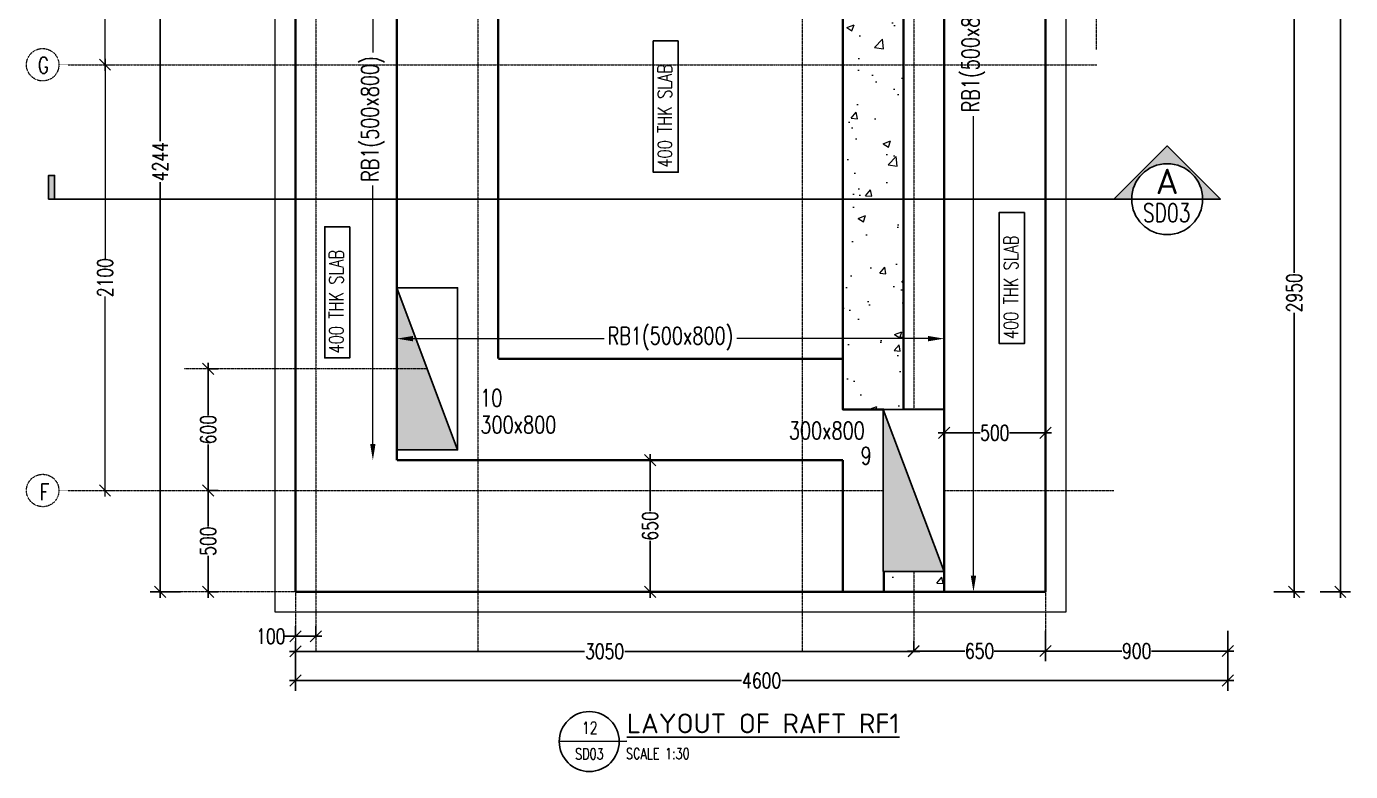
# Model space of a CAD drawing. Header units: millimetres. Extents: x -226110 to 125224, y -84 to 62581.
# Drawn here: x 67649 to 74182, y 12187 to 15862 of the extents above; entities that cross this region are included whole.
import ezdxf
from ezdxf.enums import TextEntityAlignment as Align

# ---------------------------------------------------------------- set-up
doc = ezdxf.new("R2010")
doc.units = ezdxf.units.MM
doc.set_wipeout_variables(frame=1)
for name, pattern in [('CENTER', [2, 1.25, -0.25, 0.25, -0.25]), ('CENTER2', [28.575, 19.05, -3.175, 3.175, -3.175]), ('DASHED2', [9.525, 6.35, -3.175]), ('HIDDEN', [0.375, 0.25, -0.125]), ('HIDDEN2', [4.7625, 3.175, -1.5875])]:
    doc.linetypes.add(name, pattern=pattern)
for name, color, linetype, lineweight in [('Geo Col Size', 36, 'Continuous', 30), ('Geo GF11.12.23$0$Geo Col Hatch', 66, 'Continuous', 5), ('Geo GF11.12.23$0$Geo Column', 10, 'Continuous', 25), ('Geo-Beam', 9, 'HIDDEN2', 40), ('Geo-BEAM-NO', 208, 'Continuous', 20), ('Geo-COLUMN-NO', 3, 'Continuous', 30), ('Geo-Dim  Sec & Plan', 250, 'Continuous', 25), ('Geo-DIM-GRID', 144, 'CENTER2', 13), ('Geo-Footing', 22, 'Continuous', 40), ('Geo-Footing Name', 7, 'Continuous', 30), ('Geo-Footing Pcc L', 251, 'HIDDEN', 13), ('Geo-Grid L', 250, 'CENTER', 13), ('Geo-RCC-PATT-RAMP', 8, 'Continuous', 13), ('Geo-Retaining-W-L', 126, 'Continuous', 40), ('Geo-Sec Sml', 7, 'Continuous', 25), ('Geo-TEXT', 7, 'Continuous', 30)]:
    doc.layers.add(name, color=color, linetype=linetype, lineweight=lineweight)
doc.layers.add('GEO-TITTLE HEAD', color=206, linetype='Continuous')
doc.styles.add('Geo T Arial', font='arial.ttf', dxfattribs={"width": 0.75})
doc.styles.add('Geo Txt Narr', font='simplex8.shx')
doc.styles.add('ISCOPEUR', font='isocpeur.ttf')
doc.styles.add('simplex', font='simplex.shx', dxfattribs={"width": 0.75})
doc.styles.get("Standard").update_dxf_attribs({"font": 'arial.ttf'})
doc.dimstyles.new('Geo1-30 Dim 100', dxfattribs={"dimtxt": 75, "dimasz": 55, "dimexe": 50, "dimexo": 0.2, "dimgap": 0.1, "dimtad": 0, "dimdec": 0, "dimdsep": 46, "dimtxsty": 'simplex', "dimblk": 'OBLIQUE', "dimcen": 5, "dimdle": 30, "dimclrd": 252, "dimclre": 252, "dimclrt": 34, "dimadec": 0, "dimazin": 0, "dimtfac": 1, "dimtdec": 0, "dimtmove": 0, "dimatfit": 3, "dimfxl": 100, "dimfxlon": 1, "dimlwd": -1, "dimlwe": -1, "dimarcsym": 0})
doc.dimstyles.new('Geo1-50-beam name', dxfattribs={"dimtxt": 135, "dimasz": 130, "dimexe": 0.11, "dimexo": 0.2, "dimgap": 0.1, "dimtad": 0, "dimdec": 0, "dimdsep": 46, "dimtxsty": 'simplex', "dimcen": 5, "dimdle": 11, "dimse1": 1, "dimse2": 1, "dimclrd": 256, "dimclre": 251, "dimclrt": 7, "dimadec": 0, "dimazin": 0, "dimtfac": 1, "dimtdec": 0, "dimtmove": 0, "dimatfit": 3, "dimfxl": 1, "dimlwd": 15, "dimlwe": 9, "dimarcsym": 0})

# ---------------------------------------------------------------- blocks, each defined once
blk = doc.blocks.new('*U1254')
at = {"layer": 'Geo Col Size', "style": 'simplex', "width": 0.75}
blk.add_attdef('300X800', (278.4, -468.6), '', height=180, dxfattribs=at)
blk.add_wipeout([(150, 400), (150, -400), (-150, -400), (-150, 400)]).dxf.layer = 'Geo GF11.12.23$0$Geo Column'
at = {"layer": 'Geo GF11.12.23$0$Geo Col Hatch'}
h = blk.add_hatch(color=256, dxfattribs=at)
h.dxf.hatch_style = 1
h.paths.add_polyline_path([(-150, 400), (-150, -400), (150, -400)])
at = {"layer": 'Geo GF11.12.23$0$Geo Column'}
blk.add_line((-150, 400), (150, -400), dxfattribs=at)
blk.add_lwpolyline([(-150, 400), (-150, -400), (150, -400), (150, 400)], close=True, dxfattribs=at)
blk = doc.blocks.new('GEO TITLE HEAD NAME')
at = {"layer": 'GEO-TITTLE HEAD'}
blk.add_line((-11.2, -0.15), (-0.11, -0.09), dxfattribs=at)
blk.add_circle((-6.27, -0.15), 4.93, dxfattribs=at)
at = {"layer": 'Geo-Sec Sml', "lineweight": 18, "ltscale": 0.1, "style": 'Geo T Arial'}
blk.add_attdef('WALL_SECTION', text='', height=3, dxfattribs=at).set_placement((-6.38, 3.46), align=Align.MIDDLE)
at = {"layer": 'Geo-Sec Sml', "color": 84, "style": 'Geo Txt Narr'}
blk.add_attdef('DRAWING-REF', text='', height=2.5, dxfattribs=at).set_placement((-6.38, -2.37), align=Align.MIDDLE)
at = {"layer": 'Geo-TEXT', "style": 'Geo T Arial'}
blk.add_attdef('%%ULAYOUT', (-0.1, 1.21), '', height=4, dxfattribs=at)
at = {"layer": 'Geo-TEXT'}
blk.add_attdef('SCALE', (-0.24, -3.03), '', height=2, dxfattribs=at)
blk = doc.blocks.new('A$C08a1fd8b')
at = {"layer": 'Geo-Beam'}
for p, q in [((1400, 3850), (3950, 3850)), ((2050, 3350), (1671.3, 3350)), ((2050, 3350), (2050, 2450)), ((3950, 3350), (2550, 3350)), ((2550, 3350), (2550, 2450)), ((-150, -850), (-150, 2514.4)), ((563.6, 2450), (2050, 2450)), ((2550, 2450), (3950, 2450)), ((350, 1950), (350, -350)), ((350, 1950), (2050, 1950)), ((2050, 1950), (2050, -350)), ((2550, 1950), (3950, 1950)), ((2550, 1950), (2550, -1500)), ((2050, -350), (350, -350)), ((2050, -850), (-150, -850)), ((2050, -850), (2050, -1500))]:
    blk.add_line(p, q, dxfattribs=at)
for points in [[(-150, 2514.4), (1400, 3850)], [(563.6, 2450), (1671.3, 3350)]]:
    blk.add_lwpolyline(points, dxfattribs=at)
at = {"layer": 'Geo-Footing'}
blk.add_lwpolyline([(3050, -1500), (-650, -1500), (-650, 2743.6), (1214.3, 4350), (3950, 4350), (3950, 1450), (3050, 1450)], close=True, dxfattribs=at)
at = {"layer": 'Geo-Footing Pcc L', "linetype": 'DASHED2', "lineweight": 20, "ltscale": 0.3}
blk.add_lwpolyline([(3150, -1600), (-750, -1600), (-750, 2789.4), (1177.2, 4450), (4050, 4450), (4050, 1350), (3150, 1350)], close=True, dxfattribs=at)
blk = doc.blocks.new('*D1034')
at = {"layer": 'Geo-BEAM-NO', "linetype": 'Continuous', "lineweight": 15, "transparency": 16777216}
for p, q in [((69358.1, 17007.3), (69358.1, 15733)), ((69358.1, 13802.9), (69358.1, 15077.1))]:
    blk.add_line(p, q, dxfattribs=at)
at = {"layer": 'Geo-BEAM-NO', "transparency": 16777216}
for points in [[(69344.7, 17007.3), (69371.4, 17007.3), (69358.1, 17087.3)], [(69344.7, 13802.9), (69371.4, 13802.9), (69358.1, 13722.9)]]:
    blk.add_solid(points, dxfattribs=at)
at = {"layer": 'Geo-BEAM-NO', "color": 7, "transparency": 16777216, "insert": (69358.1, 15405.1), "char_height": 85, "attachment_point": 5, "rotation": 90, "style": 'simplex'}
blk.add_mtext('RB1(500x800)', dxfattribs=at)
blk = doc.blocks.new('*D1035')
at = {"layer": 'Geo-BEAM-NO', "linetype": 'Continuous', "lineweight": 15, "transparency": 16777216}
for p, q in [((72321.4, 18342.9), (72321.4, 16075.8)), ((72321.4, 13152.9), (72321.4, 15419.9))]:
    blk.add_line(p, q, dxfattribs=at)
at = {"layer": 'Geo-BEAM-NO', "transparency": 16777216}
for points in [[(72308.1, 18342.9), (72334.8, 18342.9), (72321.4, 18422.9)], [(72308.1, 13152.9), (72334.8, 13152.9), (72321.4, 13072.9)]]:
    blk.add_solid(points, dxfattribs=at)
at = {"layer": 'Geo-BEAM-NO', "color": 7, "transparency": 16777216, "insert": (72321.4, 15747.9), "char_height": 85, "attachment_point": 5, "rotation": 90, "style": 'simplex'}
blk.add_mtext('RB1(500x800)', dxfattribs=at)
blk = doc.blocks.new('*D1039')
at = {"layer": 'Geo-BEAM-NO', "linetype": 'Continuous', "lineweight": 15, "transparency": 16777216}
for p, q in [((69556.5, 14322), (70498.6, 14322)), ((72096.5, 14322), (71154.5, 14322))]:
    blk.add_line(p, q, dxfattribs=at)
at = {"layer": 'Geo-BEAM-NO', "transparency": 16777216}
for points in [[(69556.5, 14335.4), (69556.5, 14308.7), (69476.5, 14322)], [(72096.5, 14335.4), (72096.5, 14308.7), (72176.5, 14322)]]:
    blk.add_solid(points, dxfattribs=at)
at = {"layer": 'Geo-BEAM-NO', "color": 7, "transparency": 16777216, "insert": (70826.5, 14322), "char_height": 85, "attachment_point": 5, "style": 'simplex'}
blk.add_mtext('RB1(500x800)', dxfattribs=at)
blk = doc.blocks.new('_Oblique')
at = {"color": 0, "linetype": 'ByBlock', "lineweight": -2}
blk.add_line((-0.5, -0.5), (0.5, 0.5), dxfattribs=at)
blk = doc.blocks.new('*D1108')
at = {"layer": 'Geo-DIM-GRID', "color": 252, "linetype": 'Continuous', "transparency": 16777216}
for p, q in [((-1739.5, 2080), (-1739.5, 1647.4)), ((-1739.5, 1070), (-1739.5, 1502.6))]:
    blk.add_line(p, q, dxfattribs=at)
at = {"layer": 'Geo-DIM-GRID', "color": 252, "transparency": 16777216}
for p, q in [((-1739.5, 2050), (-1689.5, 2050)), ((-1739.5, 1100), (-1689.5, 1100))]:
    blk.add_line(p, q, dxfattribs=at)
at = {"layer": 'Geo-DIM-GRID', "color": 252, "transparency": 16777216, "xscale": 55, "yscale": 55, "zscale": 55}
for p, rotation in [((-1739.5, 2050), 90), ((-1739.5, 1100), 270)]:
    blk.add_blockref('_Oblique', p, dxfattribs=dict(at, rotation=rotation))
at = {"layer": 'Geo-DIM-GRID', "color": 34, "transparency": 16777216, "insert": (-1739.5, 1575), "char_height": 75, "attachment_point": 5, "rotation": 90, "style": 'simplex'}
blk.add_mtext('950', dxfattribs=at)
blk = doc.blocks.new('*D1109')
at = {"layer": 'Geo-DIM-GRID', "color": 252, "linetype": 'Continuous', "transparency": 16777216}
for p, q in [((-1739.5, 1130), (-1739.5, 143.9)), ((-1739.5, -1030), (-1739.5, -43.8))]:
    blk.add_line(p, q, dxfattribs=at)
at = {"layer": 'Geo-DIM-GRID', "color": 252, "transparency": 16777216}
for p, q in [((-1739.5, 1100), (-1689.5, 1100)), ((-1739.5, -1000), (-1689.5, -1000))]:
    blk.add_line(p, q, dxfattribs=at)
at = {"layer": 'Geo-DIM-GRID', "color": 252, "transparency": 16777216, "xscale": 55, "yscale": 55, "zscale": 55}
for p, rotation in [((-1739.5, 1100), 90), ((-1739.5, -1000), 270)]:
    blk.add_blockref('_Oblique', p, dxfattribs=dict(at, rotation=rotation))
at = {"layer": 'Geo-DIM-GRID', "color": 34, "transparency": 16777216, "insert": (-1739.5, 50), "char_height": 75, "attachment_point": 5, "rotation": 90, "style": 'simplex'}
blk.add_mtext('2100', dxfattribs=at)
blk = doc.blocks.new('*D1041')
at = {"layer": 'Geo-Dim  Sec & Plan', "color": 252, "linetype": 'Continuous', "transparency": 16777216}
for p, q in [((68545.4, 13602.9), (68545.4, 13395.3)), ((68545.4, 13042.9), (68545.4, 13250.4))]:
    blk.add_line(p, q, dxfattribs=at)
at = {"layer": 'Geo-Dim  Sec & Plan', "color": 252, "transparency": 16777216}
for p, q in [((68545.4, 13572.9), (68595.4, 13572.9)), ((68545.4, 13072.9), (68595.4, 13072.9))]:
    blk.add_line(p, q, dxfattribs=at)
at = {"layer": 'Geo-Dim  Sec & Plan', "color": 252, "transparency": 16777216, "xscale": 55, "yscale": 55, "zscale": 55}
for p, rotation in [((68545.4, 13572.9), 90), ((68545.4, 13072.9), 270)]:
    blk.add_blockref('_Oblique', p, dxfattribs=dict(at, rotation=rotation))
at = {"layer": 'Geo-Dim  Sec & Plan', "color": 34, "transparency": 16777216, "insert": (68545.4, 13322.9), "char_height": 75, "attachment_point": 5, "rotation": 90, "style": 'simplex'}
blk.add_mtext('500', dxfattribs=at)
blk = doc.blocks.new('*D1042')
at = {"layer": 'Geo-Dim  Sec & Plan', "color": 252, "transparency": 16777216}
for p, q in [((68976.5, 12853.8), (68976.5, 12903.8)), ((69076.5, 12853.8), (69076.5, 12903.8))]:
    blk.add_line(p, q, dxfattribs=at)
at = {"layer": 'Geo-Dim  Sec & Plan', "color": 252, "linetype": 'Continuous', "transparency": 16777216}
for p, q in [((68976.5, 12853.8), (68921.5, 12853.8)), ((69106.5, 12853.8), (68976.5, 12853.8))]:
    blk.add_line(p, q, dxfattribs=at)
at = {"layer": 'Geo-Dim  Sec & Plan', "color": 252, "transparency": 16777216, "xscale": 55, "yscale": 55, "zscale": 55, "rotation": 180}
blk.add_blockref('_Oblique', (68976.5, 12853.8), dxfattribs=at)
at = {"layer": 'Geo-Dim  Sec & Plan', "color": 252, "transparency": 16777216, "xscale": 55, "yscale": 55, "zscale": 55}
blk.add_blockref('_Oblique', (69076.5, 12853.8), dxfattribs=at)
at = {"layer": 'Geo-Dim  Sec & Plan', "color": 34, "transparency": 16777216, "insert": (68854.5, 12853.8), "char_height": 75, "attachment_point": 5, "style": 'simplex'}
blk.add_mtext('100', dxfattribs=at)
blk = doc.blocks.new('*D1048')
at = {"layer": 'Geo-Dim  Sec & Plan', "color": 252, "linetype": 'Continuous', "transparency": 16777216}
for p, q in [((74131.6, 18952.9), (74131.6, 16097.1)), ((74131.6, 13042.9), (74131.6, 15898.7))]:
    blk.add_line(p, q, dxfattribs=at)
at = {"layer": 'Geo-Dim  Sec & Plan', "color": 252, "transparency": 16777216}
for p, q in [((74031.6, 18922.9), (74181.6, 18922.9)), ((74031.6, 13072.9), (74181.6, 13072.9))]:
    blk.add_line(p, q, dxfattribs=at)
at = {"layer": 'Geo-Dim  Sec & Plan', "color": 252, "transparency": 16777216, "xscale": 55, "yscale": 55, "zscale": 55}
for p, rotation in [((74131.6, 18922.9), 90), ((74131.6, 13072.9), 270)]:
    blk.add_blockref('_Oblique', p, dxfattribs=dict(at, rotation=rotation))
at = {"layer": 'Geo-Dim  Sec & Plan', "color": 34, "transparency": 16777216, "insert": (74131.6, 15997.9), "char_height": 75, "attachment_point": 5, "rotation": 90, "style": 'simplex'}
blk.add_mtext('5850', dxfattribs=at)
blk = doc.blocks.new('*D1049')
at = {"layer": 'Geo-Dim  Sec & Plan', "color": 252, "transparency": 16777216}
for p, q in [((68976.5, 12735.5), (68976.5, 12585.5)), ((73576.5, 12731), (73576.5, 12585.5))]:
    blk.add_line(p, q, dxfattribs=at)
at = {"layer": 'Geo-Dim  Sec & Plan', "color": 252, "linetype": 'Continuous', "transparency": 16777216}
for p, q in [((68946.5, 12635.5), (71177.3, 12635.5)), ((73606.5, 12635.5), (71375.7, 12635.5))]:
    blk.add_line(p, q, dxfattribs=at)
at = {"layer": 'Geo-Dim  Sec & Plan', "color": 252, "transparency": 16777216, "xscale": 55, "yscale": 55, "zscale": 55, "rotation": 180}
blk.add_blockref('_Oblique', (68976.5, 12635.5), dxfattribs=at)
at = {"layer": 'Geo-Dim  Sec & Plan', "color": 252, "transparency": 16777216, "xscale": 55, "yscale": 55, "zscale": 55}
blk.add_blockref('_Oblique', (73576.5, 12635.5), dxfattribs=at)
at = {"layer": 'Geo-Dim  Sec & Plan', "color": 34, "transparency": 16777216, "insert": (71276.5, 12635.5), "char_height": 75, "attachment_point": 5, "style": 'simplex'}
blk.add_mtext('4600', dxfattribs=at)
blk = doc.blocks.new('*D1052')
at = {"layer": 'Geo-Dim  Sec & Plan', "color": 252, "transparency": 16777216}
for p, q in [((68408.8, 17316.5), (68258.8, 17316.5)), ((68408.8, 13072.9), (68258.8, 13072.9))]:
    blk.add_line(p, q, dxfattribs=at)
at = {"layer": 'Geo-Dim  Sec & Plan', "color": 252, "linetype": 'Continuous', "transparency": 16777216}
for p, q in [((68308.8, 17346.5), (68308.8, 15295.2)), ((68308.8, 13042.9), (68308.8, 15094.1))]:
    blk.add_line(p, q, dxfattribs=at)
at = {"layer": 'Geo-Dim  Sec & Plan', "color": 252, "transparency": 16777216, "xscale": 55, "yscale": 55, "zscale": 55}
for p, rotation in [((68308.8, 17316.5), 90), ((68308.8, 13072.9), 270)]:
    blk.add_blockref('_Oblique', p, dxfattribs=dict(at, rotation=rotation))
at = {"layer": 'Geo-Dim  Sec & Plan', "color": 34, "transparency": 16777216, "insert": (68308.8, 15194.7), "char_height": 75, "attachment_point": 5, "rotation": 90, "style": 'simplex'}
blk.add_mtext('4244', dxfattribs=at)
blk = doc.blocks.new('*D1053')
at = {"layer": 'Geo-Dim  Sec & Plan', "color": 252, "linetype": 'Continuous', "transparency": 16777216}
for p, q in [((68545.4, 14202.9), (68545.4, 13945.3)), ((68545.4, 13542.9), (68545.4, 13800.4))]:
    blk.add_line(p, q, dxfattribs=at)
at = {"layer": 'Geo-Dim  Sec & Plan', "color": 252, "transparency": 16777216}
for p, q in [((68545.4, 14172.9), (68595.4, 14172.9)), ((68545.4, 13572.9), (68595.4, 13572.9))]:
    blk.add_line(p, q, dxfattribs=at)
at = {"layer": 'Geo-Dim  Sec & Plan', "color": 252, "transparency": 16777216, "xscale": 55, "yscale": 55, "zscale": 55}
for p, rotation in [((68545.4, 14172.9), 90), ((68545.4, 13572.9), 270)]:
    blk.add_blockref('_Oblique', p, dxfattribs=dict(at, rotation=rotation))
at = {"layer": 'Geo-Dim  Sec & Plan', "color": 34, "transparency": 16777216, "insert": (68545.4, 13872.9), "char_height": 75, "attachment_point": 5, "rotation": 90, "style": 'simplex'}
blk.add_mtext('600', dxfattribs=at)
blk = doc.blocks.new('*U1056')
at = {"layer": 'Geo-Sec Sml', "ltscale": 0.1}
for points in [[(10.5, 7, 0.414214), (3.5, 0), (0, 0), (10.5, 10.5), (21, 0), (17.5, 0, 0.414214)], [(-210.25, 4.67), (-209.08, 4.67), (-209.08, 0), (-210.25, 0)]]:
    blk.add_hatch(color=162, dxfattribs=at).paths.add_polyline_path(points)
at = {"color": 8}
blk.add_line((3.5, 0), (-210.25, 0), dxfattribs=at)
blk.add_lwpolyline([(17.5, 0), (3.5, 0)], dxfattribs=at)
blk.add_circle((10.5, 0), 7, dxfattribs=at)
at = {"layer": 'Geo-Sec Sml'}
blk.add_lwpolyline([(3.5, 0), (0, 0), (10.5, 10.5), (21, 0), (17.5, 0)], dxfattribs=at)
blk.add_lwpolyline([(-210.25, 0), (-209.08, 0), (-209.08, 4.67), (-210.25, 4.67)], close=True, dxfattribs=at)
at = {"layer": 'Geo-Sec Sml', "lineweight": 18, "ltscale": 0.1, "style": 'ISCOPEUR'}
blk.add_attdef('00', text='', height=3, dxfattribs=at).set_placement((10.5, 3.5), align=Align.MIDDLE)
at = {"layer": 'Geo-Sec Sml', "color": 1, "style": 'Geo Txt Narr'}
blk.add_attdef('00', text='', height=2.5, dxfattribs=at).set_placement((10.5, -2.33), align=Align.MIDDLE)
blk = doc.blocks.new('*D1104')
at = {"layer": 'Geo-Dim  Sec & Plan', "color": 252, "linetype": 'Continuous', "transparency": 16777216}
for p, q in [((72146.5, 13857.5), (72354.1, 13857.5)), ((72706.5, 13857.5), (72499, 13857.5))]:
    blk.add_line(p, q, dxfattribs=at)
at = {"layer": 'Geo-Dim  Sec & Plan', "color": 252, "transparency": 16777216}
for p, q in [((72176.5, 13857.5), (72176.5, 13907.5)), ((72676.5, 13857.5), (72676.5, 13907.5))]:
    blk.add_line(p, q, dxfattribs=at)
at = {"layer": 'Geo-Dim  Sec & Plan', "color": 252, "transparency": 16777216, "xscale": 55, "yscale": 55, "zscale": 55, "rotation": 180}
blk.add_blockref('_Oblique', (72176.5, 13857.5), dxfattribs=at)
at = {"layer": 'Geo-Dim  Sec & Plan', "color": 252, "transparency": 16777216, "xscale": 55, "yscale": 55, "zscale": 55}
blk.add_blockref('_Oblique', (72676.5, 13857.5), dxfattribs=at)
at = {"layer": 'Geo-Dim  Sec & Plan', "color": 34, "transparency": 16777216, "insert": (72426.5, 13857.5), "char_height": 75, "attachment_point": 5, "style": 'simplex'}
blk.add_mtext('500', dxfattribs=at)
blk = doc.blocks.new('*D1112')
at = {"layer": 'Geo-Dim  Sec & Plan', "color": 252, "linetype": 'Continuous', "transparency": 16777216}
for p, q in [((70726, 13752.9), (70726, 13470.3)), ((70726, 13042.9), (70726, 13325.4))]:
    blk.add_line(p, q, dxfattribs=at)
at = {"layer": 'Geo-Dim  Sec & Plan', "color": 252, "transparency": 16777216}
for p, q in [((70726, 13722.9), (70776, 13722.9)), ((70726, 13072.9), (70776, 13072.9))]:
    blk.add_line(p, q, dxfattribs=at)
at = {"layer": 'Geo-Dim  Sec & Plan', "color": 252, "transparency": 16777216, "xscale": 55, "yscale": 55, "zscale": 55}
for p, rotation in [((70726, 13722.9), 90), ((70726, 13072.9), 270)]:
    blk.add_blockref('_Oblique', p, dxfattribs=dict(at, rotation=rotation))
at = {"layer": 'Geo-Dim  Sec & Plan', "color": 34, "transparency": 16777216, "insert": (70726, 13397.9), "char_height": 75, "attachment_point": 5, "rotation": 90, "style": 'simplex'}
blk.add_mtext('650', dxfattribs=at)
blk = doc.blocks.new('*D1115')
at = {"layer": 'Geo-Dim  Sec & Plan', "color": 252, "transparency": 16777216}
for p, q in [((72026.5, 12777.7), (72026.5, 12831.2)), ((72676.5, 12781.2), (72676.5, 12831.2))]:
    blk.add_line(p, q, dxfattribs=at)
at = {"layer": 'Geo-Dim  Sec & Plan', "color": 252, "linetype": 'Continuous', "transparency": 16777216}
for p, q in [((71996.5, 12781.2), (72279.1, 12781.2)), ((72706.5, 12781.2), (72423.9, 12781.2))]:
    blk.add_line(p, q, dxfattribs=at)
at = {"layer": 'Geo-Dim  Sec & Plan', "color": 252, "transparency": 16777216, "xscale": 55, "yscale": 55, "zscale": 55, "rotation": 180}
blk.add_blockref('_Oblique', (72026.5, 12781.2), dxfattribs=at)
at = {"layer": 'Geo-Dim  Sec & Plan', "color": 252, "transparency": 16777216, "xscale": 55, "yscale": 55, "zscale": 55}
blk.add_blockref('_Oblique', (72676.5, 12781.2), dxfattribs=at)
at = {"layer": 'Geo-Dim  Sec & Plan', "color": 34, "transparency": 16777216, "insert": (72351.5, 12781.2), "char_height": 75, "attachment_point": 5, "style": 'simplex'}
blk.add_mtext('650', dxfattribs=at)
blk = doc.blocks.new('*D1116')
at = {"layer": 'Geo-Dim  Sec & Plan', "color": 252, "transparency": 16777216}
for p, q in [((72676.5, 12881.2), (72676.5, 12731.2)), ((73576.5, 12881.2), (73576.5, 12731.2))]:
    blk.add_line(p, q, dxfattribs=at)
at = {"layer": 'Geo-Dim  Sec & Plan', "color": 252, "linetype": 'Continuous', "transparency": 16777216}
for p, q in [((72646.5, 12781.2), (73054.1, 12781.2)), ((73606.5, 12781.2), (73198.9, 12781.2))]:
    blk.add_line(p, q, dxfattribs=at)
at = {"layer": 'Geo-Dim  Sec & Plan', "color": 252, "transparency": 16777216, "xscale": 55, "yscale": 55, "zscale": 55, "rotation": 180}
blk.add_blockref('_Oblique', (72676.5, 12781.2), dxfattribs=at)
at = {"layer": 'Geo-Dim  Sec & Plan', "color": 252, "transparency": 16777216, "xscale": 55, "yscale": 55, "zscale": 55}
blk.add_blockref('_Oblique', (73576.5, 12781.2), dxfattribs=at)
at = {"layer": 'Geo-Dim  Sec & Plan', "color": 34, "transparency": 16777216, "insert": (73126.5, 12781.2), "char_height": 75, "attachment_point": 5, "style": 'simplex'}
blk.add_mtext('900', dxfattribs=at)
blk = doc.blocks.new('*D1117')
at = {"layer": 'Geo-Dim  Sec & Plan', "color": 252, "transparency": 16777216}
for p, q in [((73803.8, 16022.9), (73953.8, 16022.9)), ((73803.8, 13072.9), (73953.8, 13072.9))]:
    blk.add_line(p, q, dxfattribs=at)
at = {"layer": 'Geo-Dim  Sec & Plan', "color": 252, "linetype": 'Continuous', "transparency": 16777216}
for p, q in [((73903.8, 16052.9), (73903.8, 14647.1)), ((73903.8, 13042.9), (73903.8, 14448.7))]:
    blk.add_line(p, q, dxfattribs=at)
at = {"layer": 'Geo-Dim  Sec & Plan', "color": 252, "transparency": 16777216, "xscale": 55, "yscale": 55, "zscale": 55}
for p, rotation in [((73903.8, 16022.9), 90), ((73903.8, 13072.9), 270)]:
    blk.add_blockref('_Oblique', p, dxfattribs=dict(at, rotation=rotation))
at = {"layer": 'Geo-Dim  Sec & Plan', "color": 34, "transparency": 16777216, "insert": (73903.8, 14547.9), "char_height": 75, "attachment_point": 5, "rotation": 90, "style": 'simplex'}
blk.add_mtext('2950', dxfattribs=at)
blk = doc.blocks.new('*D1121')
at = {"layer": 'Geo-Dim  Sec & Plan', "color": 252, "transparency": 16777216}
for p, q in [((68976.5, 12735.7), (68976.5, 12829.3)), ((72026.5, 12777.7), (72026.5, 12829.3))]:
    blk.add_line(p, q, dxfattribs=at)
at = {"layer": 'Geo-Dim  Sec & Plan', "color": 252, "linetype": 'Continuous', "transparency": 16777216}
for p, q in [((68946.5, 12779.3), (70402.3, 12779.3)), ((72056.5, 12779.3), (70600.7, 12779.3))]:
    blk.add_line(p, q, dxfattribs=at)
at = {"layer": 'Geo-Dim  Sec & Plan', "color": 252, "transparency": 16777216, "xscale": 55, "yscale": 55, "zscale": 55, "rotation": 180}
blk.add_blockref('_Oblique', (68976.5, 12779.3), dxfattribs=at)
at = {"layer": 'Geo-Dim  Sec & Plan', "color": 252, "transparency": 16777216, "xscale": 55, "yscale": 55, "zscale": 55}
blk.add_blockref('_Oblique', (72026.5, 12779.3), dxfattribs=at)
at = {"layer": 'Geo-Dim  Sec & Plan', "color": 34, "transparency": 16777216, "insert": (70501.5, 12779.3), "char_height": 75, "attachment_point": 5, "style": 'simplex'}
blk.add_mtext('3050', dxfattribs=at)
blk = doc.blocks.new('A$C7dc0c389')
at = {"layer": 'Geo-Grid L', "ltscale": 3}
for p, q in [((-700, 5399), (-700, -1795.4)), ((100, 5399), (100, -1795.4)), ((1700, 5399), (1700, -1795.4)), ((2250, 5399), (2250, -1795.4)), ((3150, 5399), (3150, 1175.3)), ((-1920.8, 1100), (3154, 1100)), ((-1920.8, -1000), (3237.2, -1000))]:
    blk.add_line(p, q, dxfattribs=at)
at = {"layer": 'Geo-Grid L', "color": 1, "const_width": 2}
for points in [[(-1967.3, 1100), (-1920.8, 1100)], [(-1967.3, -1000), (-1920.8, -1000)]]:
    blk.add_lwpolyline(points, dxfattribs=at)
at = {"layer": 'Geo-Grid L', "color": 2}
for centre in [(-2047.3, 1100), (-2047.3, -1000)]:
    blk.add_circle(centre, 80, dxfattribs=at).dxf.unprotected_set("ltscale", 0)
at = {"layer": 'Geo-Grid L', "color": 7, "style": 'simplex', "width": 0.75}
for s, p in [('G', (-2070.8, 1057.6)), ('F', (-2061.3, -1047.9))]:
    blk.add_text(s, height=80, dxfattribs=at).set_placement(p)
at = {"layer": 'Geo-DIM-GRID'}
for base, p1, p2, picture, middle in [((-1739.5, 1100), (-1739.5, 2050), (-1739.5, 1100), '*D1108', (-1739.5, 1575)), ((-1739.5, -1000), (-1739.5, 1100), (-1739.5, -1000), '*D1109', (-1739.5, 50))]:
    dim = blk.add_linear_dim(base=base, p1=p1, p2=p2, angle=90, dimstyle='Geo1-30 Dim 100', dxfattribs=at)
    dim.commit()
    dim.dimension.update_dxf_attribs({"geometry": picture, "text_midpoint": middle})

msp = doc.modelspace()

# ---------------------------------------------------------------- hatches: boundary and pattern name
at = {"layer": 'Geo-RCC-PATT-RAMP'}
h = msp.add_hatch(dxfattribs=at)
h.set_pattern_fill('AR-CONC', color=256, scale=2)
h.set_pattern_definition([(50, (-31356.23, -26326.1), (364.3693, -31.8782), [38.1, -419.1]), (355, (-31356.23, -26326.1), (-70.4868, 382.1137), [30.48, -335.2812]), (100.45144, (-31325.86, -26328.75), (293.8825, 350.2355), [32.38, -356.1805]), (46.1842, (-31356.23, -26224.5), (542.158, -84.0847), [57.15, -628.65]), (96.63556, (-31311.05, -26231.5), (474.8083, 494.8522), [48.57, -534.2712]), (351.18415, (-31356.2, -26224.5), (474.8083, 494.8522), [45.72, -502.9195]), (21, (-31305.43, -26249.9), (303.2288, -204.5304), [38.1, -419.1]), (326, (-31305.43, -26249.9), (123.604, 368.3759), [30.48, -335.28]), (71.45144, (-31280.16, -26266.94), (426.8328, 163.8455), [32.38, -356.1799]), (37.5, (-31356.23, -26326.09), (6.1772, 169.11008), [0, -331.216, 0, -340.36, 0, -336.55]), (7.5, (-31356.23, -26326.1), (133.63933, 200.36115), [0, -194.056, 0, -323.596, 0, -128.27]), (327.5, (-31469.51, -26326.09), (271.18119, -11.45749), [0, -127, 0, -396.24, 0, -525.78]), (317.5, (-31520.3, -26326.1), (296.25836, 50.853), [0, -165.1, 0, -263.144, 0, -373.38])])
h.paths.add_polyline_path([(72176.5, 13072.9), (72176.5, 13972.9), (71976.5, 13972.9), (71976.5, 16722.9), (73076.5, 16722.9), (73076.5, 18922.9), (72776.5, 18922.9), (72776.5, 17022.9), (71676.5, 17022.9), (71676.5, 13972.9), (71878.8, 13972.9), (71878.8, 13072.9)])

# ---------------------------------------------------------------- linework, layer by layer
at = {"color": 1}
for points in [[(70864.9, 15790.1), (70741.2, 15790.1), (70741.2, 15143), (70864.9, 15143)], [(72572.4, 14944.2), (72448.7, 14944.2), (72448.7, 14297.2), (72572.4, 14297.2)], [(69244.1, 14873.5), (69120.4, 14873.5), (69120.4, 14226.5), (69244.1, 14226.5)]]:
    msp.add_lwpolyline(points, close=True, dxfattribs=at)
at = {"layer": 'Geo-Grid L', "ltscale": 3}
for points in [[(68976.5, 13072.9), (68311.9, 13072.9)], [(68976.5, 13072.9), (68976.5, 12777.5)], [(72676.5, 13072.9), (72676.5, 12781.2)]]:
    msp.add_lwpolyline(points, dxfattribs=at)
at = {"layer": 'Geo-Retaining-W-L'}
msp.add_lwpolyline([(72176.5, 13072.9), (72176.5, 13972.9), (71976.5, 13972.9), (71976.5, 16722.9), (73076.5, 16722.9), (73076.5, 18922.9), (72776.5, 18922.9), (72776.5, 17022.9), (71676.5, 17022.9), (71676.5, 13972.9), (71878.8, 13972.9), (71878.8, 13072.9), (72176.5, 13072.9)], dxfattribs=at)

# ---------------------------------------------------------------- block references
msp.add_blockref('A$C7dc0c389', (69776.5, 14572.9))
at = {"layer": 'Geo-Sec Sml'}
ref = msp.add_blockref('*U1056', (73014.5, 15010), dxfattribs=dict(at, xscale=25, yscale=25, zscale=25))
ref.add_attrib('00', 'SD03', dxfattribs={"color": 1, "height": 90, "style": 'Geo Txt Narr', "width": 0.75}).set_placement((73274.6, 14942.8), align=Align.MIDDLE)
ref.add_attrib('00', 'A', dxfattribs={"lineweight": 18, "ltscale": 0.1, "height": 125, "style": 'ISCOPEUR'}).set_placement((73277, 15097.5), align=Align.MIDDLE)
at = {"layer": 'GEO-TITTLE HEAD'}
ref = msp.add_blockref('GEO TITLE HEAD NAME', (70614, 12339.1), dxfattribs=dict(at, xscale=30, yscale=30, zscale=30))
ref.add_attrib('%%ULAYOUT', '%%uLAYOUT OF RAFT RF1', (70611.1, 12375.4), dxfattribs={"color": 7, "ltscale": 0.5, "height": 97.5, "style": 'ISCOPEUR'})
ref.add_attrib('SCALE', 'SCALE 1:30', (70606.9, 12248.3), dxfattribs={"color": 7, "ltscale": 0.5, "height": 54, "style": 'simplex', "width": 0.75})
ref.add_attrib('DRAWING-REF', 'SD03', dxfattribs={"color": 1, "ltscale": 0.5, "height": 54, "style": 'simplex', "width": 0.75}).set_placement((70426.4, 12273.7), align=Align.MIDDLE)
ref.add_attrib('WALL_SECTION', '12', (70389.5, 12372.4), dxfattribs={"color": 1, "lineweight": 18, "ltscale": 0.1, "height": 60, "style": 'simplex', "width": 0.75})

# ---------------------------------------------------------------- texts
at = {"layer": 'Geo-COLUMN-NO', "style": 'simplex', "width": 0.75}
for s, p in [('10', (69887.7, 13987.2, -42.4)), ('9', (71764.7, 13701.8, -42.4))]:
    msp.add_text(s, height=85, dxfattribs=at).set_placement(p)
at = {"layer": 'Geo-Footing Name', "style": 'simplex', "width": 0.75}
for p in [(70833.6, 15165.6), (72541.1, 14319.7), (69212.7, 14249)]:
    msp.add_text('400 THK SLAB ', height=70, rotation=90, dxfattribs=at).set_placement(p)

# ---------------------------------------------------------------- dimensions: what is measured, and where the dimension line sits
at = {"layer": 'Geo-Dim  Sec & Plan'}
for base, p1, p2, angle, picture, middle in [((74131.6, 13072.9), (73627.4, 18922.9), (73627.4, 13072.9), 90, '*D1048', (74131.6, 15997.9)), ((68308.8, 13072.9), (68841.1, 17316.5), (68841.1, 13072.9), 90, '*D1052', (68308.8, 15194.7)), ((73903.8, 16022.9), (72608.9, 13072.9), (72608.9, 16022.9), 90, '*D1117', (73903.8, 14547.9)), ((68545.4, 14172.9), (68545.4, 13572.9), (68545.4, 14172.9), 270, '*D1053', (68545.4, 13872.9)), ((70726, 13072.9), (70726, 13722.9), (70726, 13072.9), 90, '*D1112', (70726, 13397.9)), ((68545.4, 13072.9), (68545.4, 13572.9), (68545.4, 13072.9), 90, '*D1041', (68545.4, 13322.9))]:
    dim = msp.add_linear_dim(base=base, p1=p1, p2=p2, angle=angle, dimstyle='Geo1-30 Dim 100', dxfattribs=at)
    dim.commit()
    dim.dimension.update_dxf_attribs({"geometry": picture, "text_midpoint": middle})
for base, p1, p2, picture, middle in [((73576.5, 12781.2), (72676.5, 16022.9), (73576.5, 16022.9), '*D1116', (73126.5, 12781.2)), ((73576.5, 12635.5), (68976.5, 13072.9), (73576.5, 12731.2), '*D1049', (71276.5, 12635.5)), ((68976.5, 12853.8), (69076.5, 12853.8), (68976.5, 12853.8), '*D1042', (68854.5, 12853.8)), ((72026.5, 12779.3), (68976.5, 12735.5), (72026.5, 12777.5), '*D1121', (70501.5, 12779.3)), ((72676.5, 12781.2), (72026.5, 12777.5), (72676.5, 12781.2), '*D1115', (72351.5, 12781.2))]:
    dim = msp.add_linear_dim(base=base, p1=p1, p2=p2, dimstyle='Geo1-30 Dim 100', dxfattribs=at)
    dim.commit()
    dim.dimension.update_dxf_attribs({"geometry": picture, "text_midpoint": middle})

# ---------------------------------------------------------------- next in the draw order: block references
ref = msp.add_blockref('*U1254', (69626.5, 14172.9))
ref.add_attrib('300X800', '300x800', (69888.9, 13854.9), dxfattribs={"layer": 'Geo Col Size', "height": 85, "style": 'simplex', "width": 0.75})
ref = msp.add_blockref('*U1254', (72026.5, 13572.9))
ref.add_attrib('300X800', '300x800', (71410.6, 13826.1), dxfattribs={"layer": 'Geo Col Size', "height": 85, "style": 'simplex', "width": 0.75})

# ---------------------------------------------------------------- next in the draw order: linework, layer by layer
at = {"layer": 'Geo-Grid L', "ltscale": 3}
msp.add_lwpolyline([(69626.5, 14172.9), (68427.6, 14172.9)], dxfattribs=at)

# ---------------------------------------------------------------- next in the draw order: block references
msp.add_blockref('A$C08a1fd8b', (69626.5, 14572.9))

# ---------------------------------------------------------------- next in the draw order: dimensions: what is measured, and where the dimension line sits
at = {"layer": 'Geo-BEAM-NO'}
for base, p1, p2, picture, middle in [((72321.4, 18422.9), (72187.1, 13072.9), (72439.9, 18422.9), '*D1035', (72321.4, 15747.9)), ((69358.1, 17087.3), (69476.5, 13722.9), (69476.5, 17087.3), '*D1034', (69358.1, 15405.1))]:
    dim = msp.add_linear_dim(base=base, p1=p1, p2=p2, angle=90, text='RB1(500x800)', dimstyle='Geo1-50-beam name', override={"dimtxt": 85, "dimasz": 80}, dxfattribs=at)
    dim.commit()
    dim.dimension.update_dxf_attribs({"geometry": picture, "text_midpoint": middle})
dim = msp.add_linear_dim(base=(72176.5, 14322), p1=(69476.5, 14287.3), p2=(72176.5, 14217.1), text='RB1(500x800)', dimstyle='Geo1-50-beam name', override={"dimtxt": 85, "dimasz": 80}, dxfattribs=at)
dim.commit()
dim.dimension.update_dxf_attribs({"geometry": '*D1039', "text_midpoint": (70826.5, 14322)})
at = {"layer": 'Geo-Dim  Sec & Plan'}
dim = msp.add_linear_dim(base=(72676.5, 13857.5), p1=(72176.5, 13857.5), p2=(72676.5, 13857.5), dimstyle='Geo1-30 Dim 100', dxfattribs=at)
dim.commit()
dim.dimension.update_dxf_attribs({"geometry": '*D1104', "text_midpoint": (72426.5, 13857.5)})

doc.saveas('drawing.dxf')
